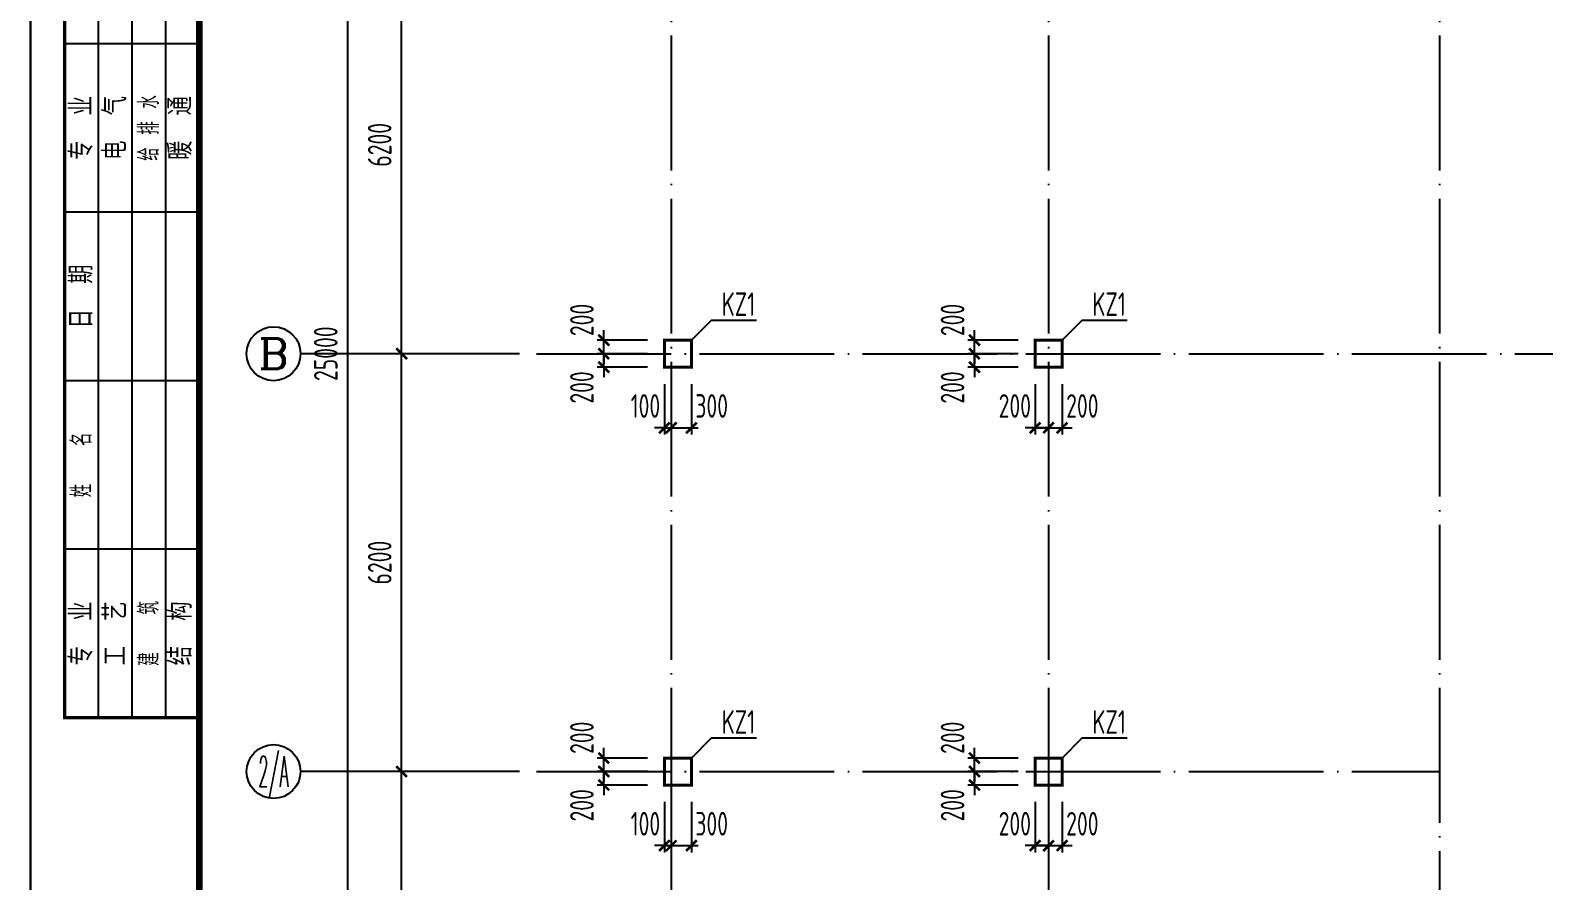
# Model space of a CAD drawing. Extents: x 287065 to 1473467, y 284802 to 344222.
# Drawn here: x 785037 to 807494, y 300892 to 313512 of the extents above; entities that cross this region are included whole.
import ezdxf
from ezdxf.enums import TextEntityAlignment as Align

# ---------------------------------------------------------------- set-up
doc = ezdxf.new("R2010")
doc.units = 0
doc.header["$LTSCALE"] = 1000
doc.linetypes.add('DOTE', pattern=[2.42, 2, -0.2, 0.02, -0.2])
doc.layers.get('0').update_dxf_attribs({"linetype": 'CONTINUOUS'})
doc.layers.get('DEFPOINTS').update_dxf_attribs({"linetype": 'CONTINUOUS'})
for name, color, linetype in [('AXIS', 8, 'DOTE'), ('AXIS_DIM', 3, 'CONTINUOUS'), ('AXIS_TEXT', 3, 'CONTINUOUS'), ('COLU', 7, 'CONTINUOUS'), ('DIM', 3, 'CONTINUOUS'), ('FRAME', 3, 'CONTINUOUS'), ('TEXT', 7, 'CONTINUOUS'), ('TK', 211, 'CONTINUOUS')]:
    doc.layers.add(name, color=color, linetype=linetype)
doc.styles.add('_TCH_AXIS', font='COMPLEX', dxfattribs={"bigfont": 'GBCBIG'})
doc.styles.add('COMPLEX', font='COMPLEX')
doc.styles.add('DXFS', font='txt.shx', dxfattribs={"width": 0.7, "bigfont": 'dxfs.shx'})
doc.styles.add('TSSD_Dimension', font='tssdeng.shx', dxfattribs={"width": 0.7, "bigfont": 'hztxt.shx'})
doc.styles.add('TSSD_Rein', font='tssdeng.shx', dxfattribs={"width": 0.7, "bigfont": 'hztxt.shx'})
doc.dimstyles.new('TSSD_100_100', dxfattribs={"dimtxt": 350, "dimasz": 150, "dimexe": 100, "dimexo": 250, "dimgap": 150, "dimtad": 1, "dimdec": 0, "dimzin": 0, "dimdsep": 46, "dimtxsty": 'TSSD_Dimension', "dimblk": 'ARCHTICK', "dimcen": 0, "dimdle": 100, "dimclrd": 3, "dimclre": 3, "dimclrt": 7, "dimadec": 0, "dimazin": 0, "dimtfac": 1, "dimtdec": 0, "dimtix": 1, "dimtmove": 2, "dimatfit": 3, "dimfxl": 100, "dimtolj": 1, "dimtzin": 0, "dimarcsym": 0})

# ---------------------------------------------------------------- blocks, each defined once
blk = doc.blocks.new('_ARCHTICK')
at = {"color": 0}
blk.add_lwpolyline([(-0.53, -0.53, 0.25, 0.25, 0), (0.53, 0.53, 0.5, 0.5, 0)], format="xyseb", dxfattribs=at)
blk = doc.blocks.new('*D135')
at = {"layer": 'AXIS_DIM', "color": 3, "lineweight": -2}
for p, q in [((792297, 302512), (790447, 302512)), ((790547, 296212), (790547, 302612)), ((792297, 296312), (790447, 296312))]:
    blk.add_line(p, q, dxfattribs=at)
at = {"layer": 'DEFPOINTS', "color": 0}
for p in [(790547, 302512), (792547, 302512), (792547, 296312)]:
    blk.add_point(p, dxfattribs=at)
at = {"layer": 'AXIS_DIM', "color": 3, "lineweight": -2, "xscale": 150, "yscale": 150, "zscale": 150}
for p, rotation in [((790547, 302512), 90), ((790547, 296312), 270)]:
    blk.add_blockref('_ARCHTICK', p, dxfattribs=dict(at, rotation=rotation))
at = {"layer": 'AXIS_DIM', "color": 7, "insert": (790222, 299412), "char_height": 350, "attachment_point": 5, "rotation": 90, "style": 'TSSD_Dimension'}
blk.add_mtext('\\A1;6200', dxfattribs=at)
blk = doc.blocks.new('*D136')
at = {"layer": 'AXIS_DIM', "color": 3, "lineweight": -2}
for p, q in [((790547, 302412), (790547, 308812)), ((792297, 308712), (790447, 308712)), ((792297, 302512), (790447, 302512))]:
    blk.add_line(p, q, dxfattribs=at)
at = {"layer": 'DEFPOINTS', "color": 0}
for p in [(790547, 308712), (792547, 308712), (792547, 302512)]:
    blk.add_point(p, dxfattribs=at)
at = {"layer": 'AXIS_DIM', "color": 3, "lineweight": -2, "xscale": 150, "yscale": 150, "zscale": 150}
for p, rotation in [((790547, 308712), 90), ((790547, 302512), 270)]:
    blk.add_blockref('_ARCHTICK', p, dxfattribs=dict(at, rotation=rotation))
at = {"layer": 'AXIS_DIM', "color": 7, "insert": (790222, 305612), "char_height": 350, "attachment_point": 5, "rotation": 90, "style": 'TSSD_Dimension'}
blk.add_mtext('\\A1;6200', dxfattribs=at)
blk = doc.blocks.new('*D137')
at = {"layer": 'AXIS_DIM', "color": 3, "lineweight": -2}
for p, q in [((792297, 314912), (790447, 314912)), ((790547, 308612), (790547, 315012)), ((792297, 308712), (790447, 308712))]:
    blk.add_line(p, q, dxfattribs=at)
at = {"layer": 'DEFPOINTS', "color": 0}
for p in [(790547, 314912), (792547, 314912), (792547, 308712)]:
    blk.add_point(p, dxfattribs=at)
at = {"layer": 'AXIS_DIM', "color": 3, "lineweight": -2, "xscale": 150, "yscale": 150, "zscale": 150}
for p, rotation in [((790547, 314912), 90), ((790547, 308712), 270)]:
    blk.add_blockref('_ARCHTICK', p, dxfattribs=dict(at, rotation=rotation))
at = {"layer": 'AXIS_DIM', "color": 7, "insert": (790222, 311812), "char_height": 350, "attachment_point": 5, "rotation": 90, "style": 'TSSD_Dimension'}
blk.add_mtext('\\A1;6200', dxfattribs=at)
blk = doc.blocks.new('*D140')
at = {"layer": 'AXIS_DIM', "color": 3, "lineweight": -2}
for p, q in [((792297, 321212), (789647, 321212)), ((789747, 296112), (789747, 321312)), ((792297, 296212), (789647, 296212))]:
    blk.add_line(p, q, dxfattribs=at)
at = {"layer": 'DEFPOINTS', "color": 0}
for p in [(789747, 321212), (792547, 321212), (792547, 296212)]:
    blk.add_point(p, dxfattribs=at)
at = {"layer": 'AXIS_DIM', "color": 3, "lineweight": -2, "xscale": 150, "yscale": 150, "zscale": 150}
for p, rotation in [((789747, 321212), 90), ((789747, 296212), 270)]:
    blk.add_blockref('_ARCHTICK', p, dxfattribs=dict(at, rotation=rotation))
at = {"layer": 'AXIS_DIM', "color": 7, "insert": (789422, 308712), "char_height": 350, "attachment_point": 5, "rotation": 90, "style": 'TSSD_Dimension'}
blk.add_mtext('\\A1;25000', dxfattribs=at)
blk = doc.blocks.new('_AXISO')
blk.add_circle((0, 0), 0.5)
at = {"layer": 'AXIS_TEXT', "style": 'COMPLEX', "width": 1.041667}
blk.add_attdef('A', text='', height=0.56, dxfattribs=at).set_placement((-0.25, -0.28), (0.25, -0.28), align=Align.FIT)
blk = doc.blocks.new('TK-A2+(891X420)')
at = {"layer": 'FRAME', "lineweight": 18}
blk.add_line((626527, 350595), (626527, 392595), dxfattribs=at)
at = {"layer": 'FRAME'}
for points in [[(626537, 392605, 20, 20, 0), (626537, 350605, 20, 20, 0), (715637, 350605, 20, 20, 0), (715637, 392605, 20, 20, 0)], [(629037, 391605, 100, 100, 0), (629037, 351605, 100, 100, 0), (714637, 351605, 100, 100, 0), (714637, 391605, 100, 100, 0)]]:
    blk.add_lwpolyline(points, format="xyseb", close=True, dxfattribs=at)
blk.add_lwpolyline([(629037, 391605, 50, 50, 0), (627037, 391605, 50, 50, 0), (627037, 369105, 50, 50, 0), (629037, 369105, 50, 50, 0)], format="xyseb", dxfattribs=at)
for points in [[(627537, 369105), (627537, 391605)], [(628037, 369105), (628037, 391605)], [(628537, 369105), (628537, 391605)], [(629037, 379105), (627037, 379105)], [(629037, 376605), (627037, 376605)], [(629037, 374105), (627037, 374105)], [(629037, 371605), (627037, 371605)]]:
    blk.add_lwpolyline(points, dxfattribs=at)
at = {"layer": 'FRAME', "char_height": 300, "attachment_point": 5, "rotation": 90, "style": 'DXFS'}
for s, insert, width in [('{\\f宋体|b0|i0|c134|p2;专\\Ftxt.shx,dxfs.shx|c134;  \\f宋体|b0|i0|c134|p2;业\\P}', (627287, 377855), 1203.38), ('{\\f宋体|b0|i0|c134|p2;电\\Ftxt.shx,dxfs.shx|c134;  \\f宋体|b0|i0|c134|p2;气\\P}', (627787, 377855), 1182.38), ('给 排 水', (628287, 377855), 1352.62), ('{\\f宋体|b0|i0|c134|p2;暖\\Ftxt.shx,dxfs.shx|c134;  \\f宋体|b0|i0|c134|p2;通\\P}', (628757, 377855), 1200.75), ('{\\f宋体|b0|i0|c134|p2;日\\Ftxt.shx,dxfs.shx|c134;  \\f宋体|b0|i0|c134|p2;期\\P}', (627287, 375355), 1132.5), ('姓   名', (627287, 372855), 1185), ('{\\f宋体|b0|i0|c134|p2;专\\Ftxt.shx,dxfs.shx|c134;  \\f宋体|b0|i0|c134|p2;业\\P}', (627287, 370355), 1203.38), ('{\\f宋体|b0|i0|c134|p2;工\\Ftxt.shx,dxfs.shx|c134;  \\f宋体|b0|i0|c134|p2;艺\\P}', (627787, 370355), 1177.12), ('建   筑', (628287, 370355), 1206), ('{\\f宋体|b0|i0|c134|p2;结\\Ftxt.shx,dxfs.shx|c134;  \\f宋体|b0|i0|c134|p2;构\\P}', (628757, 370355), 1192.88)]:
    blk.add_mtext(s, dxfattribs=dict(at, insert=insert, width=width))
blk = doc.blocks.new('*D169')
at = {"layer": 'DEFPOINTS', "color": 0}
for p in [(799947, 302312), (800147, 302312), (800147, 301412)]:
    blk.add_point(p, dxfattribs=at)
at = {"layer": 'DIM', "color": 3, "lineweight": -2}
for p, q in [((799947, 302062), (799947, 301312)), ((800147, 302062), (800147, 301312)), ((799947, 301412), (799797, 301412)), ((799947, 301412), (800147, 301412)), ((800147, 301412), (800297, 301412))]:
    blk.add_line(p, q, dxfattribs=at)
at = {"layer": 'DIM', "color": 3, "lineweight": -2, "xscale": 150, "yscale": 150, "zscale": 150}
blk.add_blockref('_ARCHTICK', (799947, 301412), dxfattribs=at)
at = {"layer": 'DIM', "color": 3, "lineweight": -2, "xscale": 150, "yscale": 150, "zscale": 150, "rotation": 180}
blk.add_blockref('_ARCHTICK', (800147, 301412), dxfattribs=at)
at = {"layer": 'DIM', "color": 7, "insert": (799646, 301737), "char_height": 350, "attachment_point": 5, "style": 'TSSD_Dimension'}
blk.add_mtext('\\A1;200', dxfattribs=at)
blk = doc.blocks.new('*D170')
at = {"layer": 'DEFPOINTS', "color": 0}
for p in [(800147, 302312), (800347, 302312), (800347, 301412)]:
    blk.add_point(p, dxfattribs=at)
at = {"layer": 'DIM', "color": 3, "lineweight": -2}
for p, q in [((800147, 302062), (800147, 301312)), ((800347, 302062), (800347, 301312)), ((800147, 301412), (799997, 301412)), ((800147, 301412), (800347, 301412)), ((800347, 301412), (800497, 301412))]:
    blk.add_line(p, q, dxfattribs=at)
at = {"layer": 'DIM', "color": 3, "lineweight": -2, "xscale": 150, "yscale": 150, "zscale": 150}
blk.add_blockref('_ARCHTICK', (800147, 301412), dxfattribs=at)
at = {"layer": 'DIM', "color": 3, "lineweight": -2, "xscale": 150, "yscale": 150, "zscale": 150, "rotation": 180}
blk.add_blockref('_ARCHTICK', (800347, 301412), dxfattribs=at)
at = {"layer": 'DIM', "color": 7, "insert": (800648, 301737), "char_height": 350, "attachment_point": 5, "style": 'TSSD_Dimension'}
blk.add_mtext('\\A1;200', dxfattribs=at)
blk = doc.blocks.new('*D171')
at = {"layer": 'DEFPOINTS', "color": 0}
for p in [(799047, 302512), (799947, 302512), (799947, 302312)]:
    blk.add_point(p, dxfattribs=at)
at = {"layer": 'DIM', "color": 3, "lineweight": -2}
for p, q in [((799697, 302512), (798947, 302512)), ((799047, 302512), (799047, 302662)), ((799047, 302312), (799047, 302512)), ((799697, 302312), (798947, 302312)), ((799047, 302312), (799047, 302162))]:
    blk.add_line(p, q, dxfattribs=at)
at = {"layer": 'DIM', "color": 3, "lineweight": -2, "xscale": 150, "yscale": 150, "zscale": 150}
for p, rotation in [((799047, 302512), 270), ((799047, 302312), 90)]:
    blk.add_blockref('_ARCHTICK', p, dxfattribs=dict(at, rotation=rotation))
at = {"layer": 'DIM', "color": 7, "insert": (798722, 302011), "char_height": 350, "attachment_point": 5, "rotation": 90, "style": 'TSSD_Dimension'}
blk.add_mtext('\\A1;200', dxfattribs=at)
blk = doc.blocks.new('*D172')
at = {"layer": 'DEFPOINTS', "color": 0}
for p in [(799047, 302712), (799947, 302712), (799947, 302512)]:
    blk.add_point(p, dxfattribs=at)
at = {"layer": 'DIM', "color": 3, "lineweight": -2}
for p, q in [((799047, 302712), (799047, 302862)), ((799697, 302712), (798947, 302712)), ((799697, 302512), (798947, 302512)), ((799047, 302512), (799047, 302712)), ((799047, 302512), (799047, 302362))]:
    blk.add_line(p, q, dxfattribs=at)
at = {"layer": 'DIM', "color": 3, "lineweight": -2, "xscale": 150, "yscale": 150, "zscale": 150}
for p, rotation in [((799047, 302712), 270), ((799047, 302512), 90)]:
    blk.add_blockref('_ARCHTICK', p, dxfattribs=dict(at, rotation=rotation))
at = {"layer": 'DIM', "color": 7, "insert": (798722, 303013), "char_height": 350, "attachment_point": 5, "rotation": 90, "style": 'TSSD_Dimension'}
blk.add_mtext('\\A1;200', dxfattribs=at)
blk = doc.blocks.new('*D173')
at = {"layer": 'DEFPOINTS', "color": 0}
for p in [(799947, 308512), (800147, 308512), (800147, 307612)]:
    blk.add_point(p, dxfattribs=at)
at = {"layer": 'DIM', "color": 3, "lineweight": -2}
for p, q in [((799947, 308262), (799947, 307512)), ((800147, 308262), (800147, 307512)), ((799947, 307612), (799797, 307612)), ((799947, 307612), (800147, 307612)), ((800147, 307612), (800297, 307612))]:
    blk.add_line(p, q, dxfattribs=at)
at = {"layer": 'DIM', "color": 3, "lineweight": -2, "xscale": 150, "yscale": 150, "zscale": 150}
blk.add_blockref('_ARCHTICK', (799947, 307612), dxfattribs=at)
at = {"layer": 'DIM', "color": 3, "lineweight": -2, "xscale": 150, "yscale": 150, "zscale": 150, "rotation": 180}
blk.add_blockref('_ARCHTICK', (800147, 307612), dxfattribs=at)
at = {"layer": 'DIM', "color": 7, "insert": (799646, 307937), "char_height": 350, "attachment_point": 5, "style": 'TSSD_Dimension'}
blk.add_mtext('\\A1;200', dxfattribs=at)
blk = doc.blocks.new('*D174')
at = {"layer": 'DEFPOINTS', "color": 0}
for p in [(800147, 308512), (800347, 308512), (800347, 307612)]:
    blk.add_point(p, dxfattribs=at)
at = {"layer": 'DIM', "color": 3, "lineweight": -2}
for p, q in [((800147, 308262), (800147, 307512)), ((800347, 308262), (800347, 307512)), ((800147, 307612), (799997, 307612)), ((800147, 307612), (800347, 307612)), ((800347, 307612), (800497, 307612))]:
    blk.add_line(p, q, dxfattribs=at)
at = {"layer": 'DIM', "color": 3, "lineweight": -2, "xscale": 150, "yscale": 150, "zscale": 150}
blk.add_blockref('_ARCHTICK', (800147, 307612), dxfattribs=at)
at = {"layer": 'DIM', "color": 3, "lineweight": -2, "xscale": 150, "yscale": 150, "zscale": 150, "rotation": 180}
blk.add_blockref('_ARCHTICK', (800347, 307612), dxfattribs=at)
at = {"layer": 'DIM', "color": 7, "insert": (800648, 307937), "char_height": 350, "attachment_point": 5, "style": 'TSSD_Dimension'}
blk.add_mtext('\\A1;200', dxfattribs=at)
blk = doc.blocks.new('*D175')
at = {"layer": 'DEFPOINTS', "color": 0}
for p in [(799047, 308712), (799947, 308712), (799947, 308512)]:
    blk.add_point(p, dxfattribs=at)
at = {"layer": 'DIM', "color": 3, "lineweight": -2}
for p, q in [((799047, 308712), (799047, 308862)), ((799697, 308712), (798947, 308712)), ((799047, 308512), (799047, 308712)), ((799697, 308512), (798947, 308512)), ((799047, 308512), (799047, 308362))]:
    blk.add_line(p, q, dxfattribs=at)
at = {"layer": 'DIM', "color": 3, "lineweight": -2, "xscale": 150, "yscale": 150, "zscale": 150}
for p, rotation in [((799047, 308712), 270), ((799047, 308512), 90)]:
    blk.add_blockref('_ARCHTICK', p, dxfattribs=dict(at, rotation=rotation))
at = {"layer": 'DIM', "color": 7, "insert": (798722, 308211), "char_height": 350, "attachment_point": 5, "rotation": 90, "style": 'TSSD_Dimension'}
blk.add_mtext('\\A1;200', dxfattribs=at)
blk = doc.blocks.new('*D176')
at = {"layer": 'DEFPOINTS', "color": 0}
for p in [(799047, 308912), (799947, 308912), (799947, 308712)]:
    blk.add_point(p, dxfattribs=at)
at = {"layer": 'DIM', "color": 3, "lineweight": -2}
for p, q in [((799047, 308912), (799047, 309062)), ((799697, 308912), (798947, 308912)), ((799047, 308712), (799047, 308912)), ((799697, 308712), (798947, 308712)), ((799047, 308712), (799047, 308562))]:
    blk.add_line(p, q, dxfattribs=at)
at = {"layer": 'DIM', "color": 3, "lineweight": -2, "xscale": 150, "yscale": 150, "zscale": 150}
for p, rotation in [((799047, 308912), 270), ((799047, 308712), 90)]:
    blk.add_blockref('_ARCHTICK', p, dxfattribs=dict(at, rotation=rotation))
at = {"layer": 'DIM', "color": 7, "insert": (798722, 309213), "char_height": 350, "attachment_point": 5, "rotation": 90, "style": 'TSSD_Dimension'}
blk.add_mtext('\\A1;200', dxfattribs=at)
blk = doc.blocks.new('*D193')
at = {"layer": 'DEFPOINTS', "color": 0}
for p in [(794447, 308512), (794547, 308512), (794547, 307612)]:
    blk.add_point(p, dxfattribs=at)
at = {"layer": 'DIM', "color": 3, "lineweight": -2}
for p, q in [((794447, 308262), (794447, 307512)), ((794547, 308262), (794547, 307512)), ((794447, 307612), (794297, 307612)), ((794447, 307612), (794547, 307612)), ((794547, 307612), (794697, 307612))]:
    blk.add_line(p, q, dxfattribs=at)
at = {"layer": 'DIM', "color": 3, "lineweight": -2, "xscale": 150, "yscale": 150, "zscale": 150}
blk.add_blockref('_ARCHTICK', (794447, 307612), dxfattribs=at)
at = {"layer": 'DIM', "color": 3, "lineweight": -2, "xscale": 150, "yscale": 150, "zscale": 150, "rotation": 180}
blk.add_blockref('_ARCHTICK', (794547, 307612), dxfattribs=at)
at = {"layer": 'DIM', "color": 7, "insert": (794165, 307937), "char_height": 350, "attachment_point": 5, "style": 'TSSD_Dimension'}
blk.add_mtext('\\A1;100', dxfattribs=at)
blk = doc.blocks.new('*D194')
at = {"layer": 'DEFPOINTS', "color": 0}
for p in [(794547, 308512), (794847, 308512), (794847, 307612)]:
    blk.add_point(p, dxfattribs=at)
at = {"layer": 'DIM', "color": 3, "lineweight": -2}
for p, q in [((794547, 308262), (794547, 307512)), ((794847, 308262), (794847, 307512)), ((794447, 307612), (794947, 307612))]:
    blk.add_line(p, q, dxfattribs=at)
at = {"layer": 'DIM', "color": 3, "lineweight": -2, "xscale": 150, "yscale": 150, "zscale": 150, "rotation": 180}
blk.add_blockref('_ARCHTICK', (794547, 307612), dxfattribs=at)
at = {"layer": 'DIM', "color": 3, "lineweight": -2, "xscale": 150, "yscale": 150, "zscale": 150}
blk.add_blockref('_ARCHTICK', (794847, 307612), dxfattribs=at)
at = {"layer": 'DIM', "color": 7, "insert": (795148, 307937), "char_height": 350, "attachment_point": 5, "style": 'TSSD_Dimension'}
blk.add_mtext('\\A1;300', dxfattribs=at)
blk = doc.blocks.new('*D195')
at = {"layer": 'DEFPOINTS', "color": 0}
for p in [(793547, 308712), (794447, 308712), (794447, 308512)]:
    blk.add_point(p, dxfattribs=at)
at = {"layer": 'DIM', "color": 3, "lineweight": -2}
for p, q in [((793547, 308712), (793547, 308862)), ((794197, 308712), (793447, 308712)), ((793547, 308512), (793547, 308712)), ((794197, 308512), (793447, 308512)), ((793547, 308512), (793547, 308362))]:
    blk.add_line(p, q, dxfattribs=at)
at = {"layer": 'DIM', "color": 3, "lineweight": -2, "xscale": 150, "yscale": 150, "zscale": 150}
for p, rotation in [((793547, 308712), 270), ((793547, 308512), 90)]:
    blk.add_blockref('_ARCHTICK', p, dxfattribs=dict(at, rotation=rotation))
at = {"layer": 'DIM', "color": 7, "insert": (793222, 308211), "char_height": 350, "attachment_point": 5, "rotation": 90, "style": 'TSSD_Dimension'}
blk.add_mtext('\\A1;200', dxfattribs=at)
blk = doc.blocks.new('*D196')
at = {"layer": 'DEFPOINTS', "color": 0}
for p in [(793547, 308912), (794447, 308912), (794447, 308712)]:
    blk.add_point(p, dxfattribs=at)
at = {"layer": 'DIM', "color": 3, "lineweight": -2}
for p, q in [((793547, 308912), (793547, 309062)), ((794197, 308912), (793447, 308912)), ((793547, 308712), (793547, 308912)), ((794197, 308712), (793447, 308712)), ((793547, 308712), (793547, 308562))]:
    blk.add_line(p, q, dxfattribs=at)
at = {"layer": 'DIM', "color": 3, "lineweight": -2, "xscale": 150, "yscale": 150, "zscale": 150}
for p, rotation in [((793547, 308912), 270), ((793547, 308712), 90)]:
    blk.add_blockref('_ARCHTICK', p, dxfattribs=dict(at, rotation=rotation))
at = {"layer": 'DIM', "color": 7, "insert": (793222, 309213), "char_height": 350, "attachment_point": 5, "rotation": 90, "style": 'TSSD_Dimension'}
blk.add_mtext('\\A1;200', dxfattribs=at)
blk = doc.blocks.new('*D197')
at = {"layer": 'DEFPOINTS', "color": 0}
for p in [(794447, 302312), (794547, 302312), (794547, 301412)]:
    blk.add_point(p, dxfattribs=at)
at = {"layer": 'DIM', "color": 3, "lineweight": -2}
for p, q in [((794447, 302062), (794447, 301312)), ((794547, 302062), (794547, 301312)), ((794447, 301412), (794297, 301412)), ((794447, 301412), (794547, 301412)), ((794547, 301412), (794697, 301412))]:
    blk.add_line(p, q, dxfattribs=at)
at = {"layer": 'DIM', "color": 3, "lineweight": -2, "xscale": 150, "yscale": 150, "zscale": 150}
blk.add_blockref('_ARCHTICK', (794447, 301412), dxfattribs=at)
at = {"layer": 'DIM', "color": 3, "lineweight": -2, "xscale": 150, "yscale": 150, "zscale": 150, "rotation": 180}
blk.add_blockref('_ARCHTICK', (794547, 301412), dxfattribs=at)
at = {"layer": 'DIM', "color": 7, "insert": (794165, 301737), "char_height": 350, "attachment_point": 5, "style": 'TSSD_Dimension'}
blk.add_mtext('\\A1;100', dxfattribs=at)
blk = doc.blocks.new('*D198')
at = {"layer": 'DEFPOINTS', "color": 0}
for p in [(794547, 302312), (794847, 302312), (794847, 301412)]:
    blk.add_point(p, dxfattribs=at)
at = {"layer": 'DIM', "color": 3, "lineweight": -2}
for p, q in [((794547, 302062), (794547, 301312)), ((794847, 302062), (794847, 301312)), ((794447, 301412), (794947, 301412))]:
    blk.add_line(p, q, dxfattribs=at)
at = {"layer": 'DIM', "color": 3, "lineweight": -2, "xscale": 150, "yscale": 150, "zscale": 150, "rotation": 180}
blk.add_blockref('_ARCHTICK', (794547, 301412), dxfattribs=at)
at = {"layer": 'DIM', "color": 3, "lineweight": -2, "xscale": 150, "yscale": 150, "zscale": 150}
blk.add_blockref('_ARCHTICK', (794847, 301412), dxfattribs=at)
at = {"layer": 'DIM', "color": 7, "insert": (795148, 301737), "char_height": 350, "attachment_point": 5, "style": 'TSSD_Dimension'}
blk.add_mtext('\\A1;300', dxfattribs=at)
blk = doc.blocks.new('*D199')
at = {"layer": 'DEFPOINTS', "color": 0}
for p in [(793547, 302512), (794447, 302512), (794447, 302312)]:
    blk.add_point(p, dxfattribs=at)
at = {"layer": 'DIM', "color": 3, "lineweight": -2}
for p, q in [((794197, 302512), (793447, 302512)), ((793547, 302512), (793547, 302662)), ((793547, 302312), (793547, 302512)), ((794197, 302312), (793447, 302312)), ((793547, 302312), (793547, 302162))]:
    blk.add_line(p, q, dxfattribs=at)
at = {"layer": 'DIM', "color": 3, "lineweight": -2, "xscale": 150, "yscale": 150, "zscale": 150}
for p, rotation in [((793547, 302512), 270), ((793547, 302312), 90)]:
    blk.add_blockref('_ARCHTICK', p, dxfattribs=dict(at, rotation=rotation))
at = {"layer": 'DIM', "color": 7, "insert": (793222, 302011), "char_height": 350, "attachment_point": 5, "rotation": 90, "style": 'TSSD_Dimension'}
blk.add_mtext('\\A1;200', dxfattribs=at)
blk = doc.blocks.new('*D200')
at = {"layer": 'DEFPOINTS', "color": 0}
for p in [(793547, 302712), (794447, 302712), (794447, 302512)]:
    blk.add_point(p, dxfattribs=at)
at = {"layer": 'DIM', "color": 3, "lineweight": -2}
for p, q in [((793547, 302712), (793547, 302862)), ((794197, 302712), (793447, 302712)), ((794197, 302512), (793447, 302512)), ((793547, 302512), (793547, 302712)), ((793547, 302512), (793547, 302362))]:
    blk.add_line(p, q, dxfattribs=at)
at = {"layer": 'DIM', "color": 3, "lineweight": -2, "xscale": 150, "yscale": 150, "zscale": 150}
for p, rotation in [((793547, 302712), 270), ((793547, 302512), 90)]:
    blk.add_blockref('_ARCHTICK', p, dxfattribs=dict(at, rotation=rotation))
at = {"layer": 'DIM', "color": 7, "insert": (793222, 303013), "char_height": 350, "attachment_point": 5, "rotation": 90, "style": 'TSSD_Dimension'}
blk.add_mtext('\\A1;200', dxfattribs=at)

msp = doc.modelspace()

# ---------------------------------------------------------------- linework, layer by layer
at = {"layer": 'AXIS'}
for p, q in [((794546.971, 323111.708), (794546.971, 294311.708)), ((800146.971, 323111.708), (800146.971, 294311.708)), ((805946.971, 323111.708), (805946.971, 294311.708)), ((792546.971, 308711.708), (858846.971, 308711.708)), ((792546.971, 302511.708), (805946.971, 302511.708))]:
    msp.add_line(p, q, dxfattribs=at)
at = {"layer": 'AXIS_TEXT'}
for p, q in [((792296.971, 308711.708), (789046.971, 308711.708)), ((792296.971, 302511.708), (789046.971, 302511.708))]:
    msp.add_line(p, q, dxfattribs=at)
at = {"layer": 'COLU', "ltscale": 0.01, "const_width": 45}
for points in [[(794846.971, 308511.708), (794846.971, 308911.708), (794446.971, 308911.708), (794446.971, 308511.708)], [(800346.971, 308511.708), (800346.971, 308911.708), (799946.971, 308911.708), (799946.971, 308511.708)], [(794846.971, 302311.708), (794846.971, 302711.708), (794446.971, 302711.708), (794446.971, 302311.708)], [(800346.971, 302311.708), (800346.971, 302711.708), (799946.971, 302711.708), (799946.971, 302311.708)]]:
    msp.add_lwpolyline(points, close=True, dxfattribs=at)
at = {"layer": 'TEXT'}
for points in [[(794846.971, 308911.708), (795146.971, 309212.129), (795811.835, 309212.129)], [(800346.971, 308911.708), (800646.971, 309212.129), (801311.835, 309212.129)], [(794846.971, 302711.708), (795146.971, 303012.129), (795811.835, 303012.129)], [(800346.971, 302711.708), (800646.971, 303012.129), (801311.835, 303012.129)]]:
    msp.add_lwpolyline(points, dxfattribs=at)

# ---------------------------------------------------------------- block references
at = {"layer": 'AXIS_TEXT'}
ref = msp.add_blockref('_AXISO', (788646.971, 308711.708), dxfattribs=dict(at, xscale=800, yscale=800, zscale=800))
ref.add_attrib('A', 'B', dxfattribs={"height": 452.548, "style": '_TCH_AXIS', "width": 1.235294}).set_placement((788420.697, 308485.434), (788873.245, 308485.434), align=Align.FIT)
ref = msp.add_blockref('_AXISO', (788646.971, 302511.708), dxfattribs=dict(at, xscale=800, yscale=800, zscale=800))
ref.add_attrib('A', '2/A', dxfattribs={"height": 452.5483, "style": '_TCH_AXIS', "width": 0.35}).set_placement((788420.697, 302285.434), (788873.245, 302285.434), align=Align.FIT)
at = {"layer": 'TK'}
msp.add_blockref('TK-A2+(891X420)', (158510, -65793.134), dxfattribs=at)

# ---------------------------------------------------------------- texts
at = {"layer": 'TEXT', "style": 'TSSD_Rein', "width": 0.7}
for p in [(795297.135, 309272.129), (800797.135, 309272.129), (795297.135, 303072.129), (800797.135, 303072.129)]:
    msp.add_text('KZ1', height=350, dxfattribs=at).set_placement(p)

# ---------------------------------------------------------------- dimensions: what is measured, and where the dimension line sits
at = {"layer": 'AXIS_DIM'}
for p1, p2, distance, picture, middle in [((792546.971, 296211.708), (792546.971, 321211.708), 2800, '*D140', (789421.971, 308711.708)), ((792546.971, 308711.708), (792546.971, 314911.708), 2000, '*D137', (790221.971, 311811.708)), ((792546.971, 302511.708), (792546.971, 308711.708), 2000, '*D136', (790221.971, 305611.708)), ((792546.971, 296311.708), (792546.971, 302511.708), 2000, '*D135', (790221.971, 299411.708))]:
    dim = msp.add_aligned_dim(p1=p1, p2=p2, distance=distance, dimstyle='TSSD_100_100', dxfattribs=at)
    dim.commit()
    dim.dimension.update_dxf_attribs({"geometry": picture, "text_midpoint": middle})
at = {"layer": 'DIM'}
for base, p1, p2, picture, middle in [((793546.971, 308911.708), (794446.971, 308711.708), (794446.971, 308911.708), '*D196', (793221.971, 309212.798)), ((799046.971, 308911.708), (799946.971, 308711.708), (799946.971, 308911.708), '*D176', (798721.971, 309212.798)), ((793546.971, 308711.708), (794446.971, 308511.708), (794446.971, 308711.708), '*D195', (793221.971, 308210.618)), ((799046.971, 308711.708), (799946.971, 308511.708), (799946.971, 308711.708), '*D175', (798721.971, 308210.618)), ((793546.971, 302711.708), (794446.971, 302511.708), (794446.971, 302711.708), '*D200', (793221.971, 303012.798)), ((799046.971, 302711.708), (799946.971, 302511.708), (799946.971, 302711.708), '*D172', (798721.971, 303012.798)), ((793546.971, 302511.708), (794446.971, 302311.708), (794446.971, 302511.708), '*D199', (793221.971, 302010.618)), ((799046.971, 302511.708), (799946.971, 302311.708), (799946.971, 302511.708), '*D171', (798721.971, 302010.618))]:
    dim = msp.add_linear_dim(base=base, p1=p1, p2=p2, angle=90, dimstyle='TSSD_100_100', dxfattribs=at)
    dim.commit()
    dim.dimension.update_dxf_attribs({"geometry": picture, "text_midpoint": middle, "dimtype": 128})
for base, p1, p2, picture, middle in [((794546.971, 307611.708), (794446.971, 308511.708), (794546.971, 308511.708), '*D193', (794164.728, 307936.708)), ((794846.971, 307611.708), (794546.971, 308511.708), (794846.971, 308511.708), '*D194', (795148.061, 307936.708)), ((800146.971, 307611.708), (799946.971, 308511.708), (800146.971, 308511.708), '*D173', (799645.881, 307936.708)), ((800346.971, 307611.708), (800146.971, 308511.708), (800346.971, 308511.708), '*D174', (800648.061, 307936.708)), ((794546.971, 301411.708), (794446.971, 302311.708), (794546.971, 302311.708), '*D197', (794164.728, 301736.708)), ((794846.971, 301411.708), (794546.971, 302311.708), (794846.971, 302311.708), '*D198', (795148.061, 301736.708)), ((800146.971, 301411.708), (799946.971, 302311.708), (800146.971, 302311.708), '*D169', (799645.881, 301736.708)), ((800346.971, 301411.708), (800146.971, 302311.708), (800346.971, 302311.708), '*D170', (800648.061, 301736.708))]:
    dim = msp.add_linear_dim(base=base, p1=p1, p2=p2, dimstyle='TSSD_100_100', dxfattribs=at)
    dim.commit()
    dim.dimension.update_dxf_attribs({"geometry": picture, "text_midpoint": middle, "dimtype": 128})

doc.saveas('drawing.dxf')
